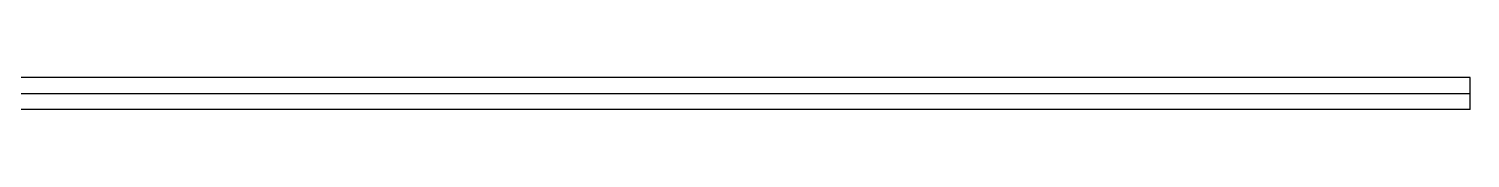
# Model space of a CAD drawing. Header units: millimetres. Extents: x 48717 to 75522, y 76128 to 88842.
# Drawn here: x 60842 to 63140, y 87137 to 87188 of the extents above; entities that cross this region are included whole.
import ezdxf

# ---------------------------------------------------------------- set-up
doc = ezdxf.new("R2010")
doc.units = ezdxf.units.MM
doc.linetypes.add('CENTER2', pattern=[1.125, 0.75, -0.125, 0.125, -0.125])
doc.layers.add('Top (Plan) View2-CENTER', color=1, linetype='CENTER2')
doc.layers.add('Top (Plan) View2-DV20-S1B-003c', color=140, linetype='Continuous')

# ---------------------------------------------------------------- blocks, each defined once
blk = doc.blocks.new('*U665')
at = {"layer": 'Top (Plan) View2-CENTER'}
blk.add_line((58260.6, 87162.2), (63139.5, 87162.2), dxfattribs=at)
at = {"layer": 'Top (Plan) View2-DV20-S1B-003c', "color": 0, "linetype": 'ByBlock', "lineweight": -2}
for p, q in [((63139.5, 87187.7), (58260.6, 87187.7)), ((63139.5, 87136.7), (58260.6, 87136.7))]:
    blk.add_line(p, q, dxfattribs=at)
for start_param, end_param in [(1.570796, 3.141593), (0, 1.570796)]:
    blk.add_ellipse((63139.5, 87162.2), major_axis=(0, -25.5), ratio=0.01, start_param=start_param, end_param=end_param, dxfattribs=at)

msp = doc.modelspace()

# ---------------------------------------------------------------- block references
at = {"layer": 'Top (Plan) View2-DV20-S1B-003c'}
msp.add_blockref('*U665', (0, 0), dxfattribs=at)

doc.saveas('drawing.dxf')
